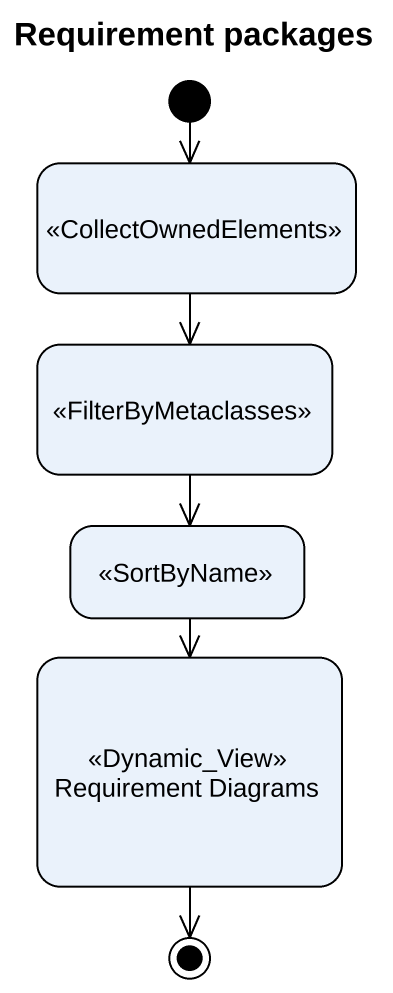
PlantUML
@startuml
title Requirement packages
hide empty description
state " " as state1 <<CollectOwnedElements>>
state " " as state2 <<FilterByMetaclasses>>
state " " as state3 <<SortByName>>
state "Requirement Diagrams" as Requirement_Diagrams <<Dynamic_View>>
[*] --> state1
state1 --> state2
state2 --> state3
state3 --> Requirement_Diagrams
Requirement_Diagrams --> [*]
@enduml
